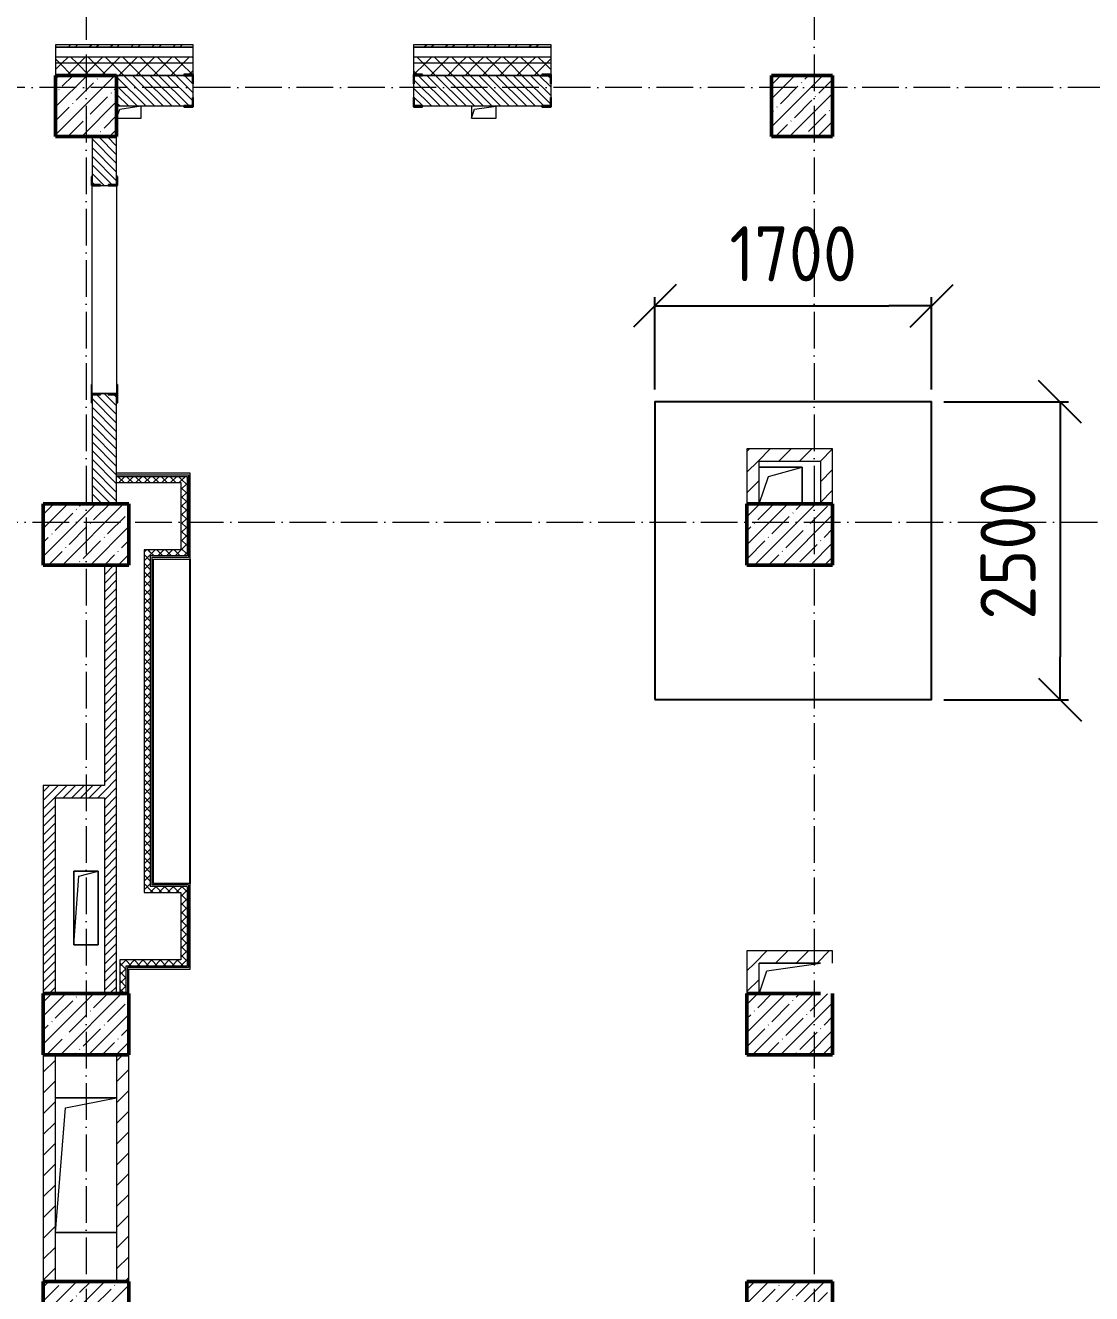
# Model space of a CAD drawing. Header units: millimetres. Extents: x -401725 to 250493, y 305116 to 802890.
# Drawn here: x 225083 to 233795, y 534747 to 545105 of the extents above; entities that cross this region are included whole.
import ezdxf

# ---------------------------------------------------------------- set-up
doc = ezdxf.new("R2010")
doc.units = ezdxf.units.MM
doc.linetypes.add('50_200_ШТРИХ_1Т_ш5_п1_п1_', pattern=[700, 500, -100, 0, -100])
for name, color, linetype, lineweight in [('A-FLOR-____-OTLN', 7, 'Continuous', 9), ('A-GENM-____-MCUT', 7, 'Continuous', 25), ('A-GENM-____-OTLN', 7, 'Continuous', 9), ('A-GENM-____-OTLN-1', 7, 'Continuous', 25), ('A-WALL-____-MCUT', 7, 'Continuous', 13), ('A-WALL-____-MCUT-1', 7, 'Continuous', 9), ('A-WALL-____-PATT-1', 7, 'Continuous', 9), ('A-WALL-FNSH-MCUT-1', 7, 'Continuous', 9), ('I-WALL-____-OTLN', 7, 'Continuous', 9), ('S-COLS-____-MCUT', 7, 'Continuous', 50), ('S-COLS-____-OTLN', 7, 'Continuous', 9), ('S-GRID-____-OTLN-1', 7, '50_200_ШТРИХ_1Т_ш5_п1_п1_', 9)]:
    doc.layers.add(name, color=color, linetype=linetype, lineweight=lineweight)
doc.layers.add('A-WALL-____-PATT-3', color=9, linetype='Continuous', lineweight=9, true_color=0x808080)
doc.styles.add('СПДС', font='isocpeur.ttf', dxfattribs={"width": 0.9})
doc.dimstyles.new('Размера А3', dxfattribs={"dimtxt": 200, "dimasz": 100, "dimexe": 70, "dimexo": 100, "dimgap": 20, "dimtad": 1, "dimdec": 0, "dimrnd": 10, "dimzin": 0, "dimdsep": 46, "dimtxsty": 'СПДС', "dimblk": 'ARROWHEAD_6', "dimcen": 1, "dimclrd": 256, "dimclre": 256, "dimclrt": 256, "dimazin": 0, "dimtfac": 1, "dimtdec": 0, "dimtmove": 2, "dimatfit": 3, "dimfxl": 1, "dimtolj": 1, "dimtzin": 0, "dimarcsym": 0})
pattern_1 = [(45, (142429.06, 459015.94), (-70.71068, 70.71068), []), (135, (142429.06, 459015.94), (-70.71068, -70.71068), [])]
pattern_2 = [(135, (142429.057, 459015.94), (-35.35534, -35.35534), [])]
pattern_3 = [(45, (142429.057, 459015.94), (-35.35534, 35.35534), [])]
pattern_4 = [(45, (142429.06, 459015.94), (-84.85281, 84.85281), [])]
pattern_5 = [(45, (142429.057, 459015.94), (-35.35534, 35.35534), []), (135, (142429.057, 459015.94), (-35.35534, -35.35534), [])]

# ---------------------------------------------------------------- blocks, each defined once
blk = doc.blocks.new('BSC_Колонна _Прямоугольная - 500х500-V40-АР1_План отверстий 3 этажа в осях 1-64_Ю-ЯЯ')
at = {"layer": 'S-COLS-____-OTLN'}
h = blk.add_hatch(dxfattribs=at)
h.set_pattern_fill('FP_48', color=256, style=0, pattern_type=2)
h.set_pattern_definition([(45, (-89000, -85431.04), (-114.04925, 114.04925), []), (45, (-88885.95, -85431.04), (-114.04925, 114.04925), [201.613, -40.323, 3.353, -36.97])])
h.paths.add_polyline_path([(-250, -250), (250, -250), (250, 250), (-250, 250)], flags=0)
at = {"layer": 'S-COLS-____-MCUT'}
for p, q in [((250, 250), (-250, 250)), ((-250, 250), (-250, -250)), ((250, -250), (250, 250)), ((-250, -250), (250, -250))]:
    blk.add_line(p, q, dxfattribs=at)
blk = doc.blocks.new('BSC_Колонна _Прямоугольная - 500х500-V41-АР1_План отверстий 3 этажа в осях 1-64_Ю-ЯЯ')
at = {"layer": 'S-COLS-____-OTLN'}
h = blk.add_hatch(dxfattribs=at)
h.set_pattern_fill('FP_49', color=256, style=0, pattern_type=2)
h.set_pattern_definition([(45, (-83150, -85431.04), (-114.04925, 114.04925), []), (45, (-83035.95, -85431.04), (-114.04925, 114.04925), [201.613, -40.323, 3.353, -36.97])])
h.paths.add_polyline_path([(-250, -250), (250, -250), (250, 250), (-250, 250)], flags=0)
at = {"layer": 'S-COLS-____-MCUT'}
for p, q in [((250, 250), (-250, 250)), ((-250, 250), (-250, -250)), ((250, -250), (250, 250)), ((-250, -250), (250, -250))]:
    blk.add_line(p, q, dxfattribs=at)
blk = doc.blocks.new('BSC_Колонна _Прямоугольная - 500х700-V135-АР1_План отверстий 3 этажа в осях 1-64_Ю-ЯЯ')
at = {"layer": 'S-COLS-____-OTLN'}
h = blk.add_hatch(dxfattribs=at)
h.set_pattern_fill('FP_140', color=256, style=0, pattern_type=2)
h.set_pattern_definition([(315, (-75581.04, 83150), (114.04925, 114.04925), []), (315, (-75581.04, 83035.95), (114.04925, 114.04925), [201.613, -40.323, 3.353, -36.97])])
h.paths.add_polyline_path([(-250, 350), (-250, -350), (250, -350), (250, 350)], flags=0)
at = {"layer": 'S-COLS-____-MCUT'}
for p, q in [((250, 350), (-250, 350)), ((-250, 350), (-250, -350)), ((250, -350), (250, 350)), ((-250, -350), (250, -350))]:
    blk.add_line(p, q, dxfattribs=at)
blk = doc.blocks.new('BSC_Колонна _Прямоугольная - 500х700-V136-АР1_План отверстий 3 этажа в осях 1-64_Ю-ЯЯ')
at = {"layer": 'S-COLS-____-OTLN'}
h = blk.add_hatch(dxfattribs=at)
h.set_pattern_fill('FP_141', color=256, style=0, pattern_type=2)
h.set_pattern_definition([(315, (-75581.04, 88900), (114.04925, 114.04925), []), (315, (-75581.04, 88785.95), (114.04925, 114.04925), [201.613, -40.323, 3.353, -36.97])])
h.paths.add_polyline_path([(-250, -350), (250, -350), (250, 350), (-250, 350)], flags=0)
at = {"layer": 'S-COLS-____-MCUT'}
for p, q in [((250, 350), (-250, 350)), ((-250, 350), (-250, -350)), ((250, -350), (250, 350)), ((-250, -350), (250, -350))]:
    blk.add_line(p, q, dxfattribs=at)
blk = doc.blocks.new('BSC_Колонна _Прямоугольная - 500х700-V138-АР1_План отверстий 3 этажа в осях 1-64_Ю-ЯЯ')
at = {"layer": 'S-COLS-____-OTLN'}
h = blk.add_hatch(dxfattribs=at)
h.set_pattern_fill('FP_143', color=256, style=0, pattern_type=2)
h.set_pattern_definition([(315, (-77931.04, 83150), (114.04925, 114.04925), []), (315, (-77931.04, 83035.95), (114.04925, 114.04925), [201.613, -40.323, 3.353, -36.97])])
h.paths.add_polyline_path([(-250, 350), (-250, -350), (250, -350), (250, 350)], flags=0)
at = {"layer": 'S-COLS-____-MCUT'}
for p, q in [((250, 350), (-250, 350)), ((-250, 350), (-250, -350)), ((250, -350), (250, 350)), ((-250, -350), (250, -350))]:
    blk.add_line(p, q, dxfattribs=at)
blk = doc.blocks.new('BSC_Колонна _Прямоугольная - 500х700-V139-АР1_План отверстий 3 этажа в осях 1-64_Ю-ЯЯ')
at = {"layer": 'S-COLS-____-OTLN'}
h = blk.add_hatch(dxfattribs=at)
h.set_pattern_fill('FP_144', color=256, style=0, pattern_type=2)
h.set_pattern_definition([(315, (-77931.04, 88900), (114.04925, 114.04925), []), (315, (-77931.04, 88785.95), (114.04925, 114.04925), [201.613, -40.323, 3.353, -36.97])])
h.paths.add_polyline_path([(-250, -250), (-250, -350), (250, -350), (250, 350), (-250, 350)], flags=0)
at = {"layer": 'S-COLS-____-MCUT'}
for p, q in [((250, 350), (-250, 350)), ((-250, 350), (-250, -350)), ((250, -250), (250, 350)), ((-250, -350), (250, -350))]:
    blk.add_line(p, q, dxfattribs=at)
blk = doc.blocks.new('BSC_Колонна _Прямоугольная - 500х700-V141-АР1_План отверстий 3 этажа в осях 1-64_Ю-ЯЯ')
at = {"layer": 'S-COLS-____-OTLN'}
h = blk.add_hatch(dxfattribs=at)
h.set_pattern_fill('FP_146', color=256, style=0, pattern_type=2)
h.set_pattern_definition([(315, (-81931.04, 83150), (114.04925, 114.04925), []), (315, (-81931.04, 83035.95), (114.04925, 114.04925), [201.613, -40.323, 3.353, -36.97])])
h.paths.add_polyline_path([(-250, 350), (-250, -350), (250, -350), (250, 350)], flags=0)
at = {"layer": 'S-COLS-____-MCUT'}
for p, q in [((250, 350), (-250, 350)), ((-250, 350), (-250, -350)), ((250, -350), (250, 350)), ((-250, -350), (250, -350))]:
    blk.add_line(p, q, dxfattribs=at)
blk = doc.blocks.new('BSC_Колонна _Прямоугольная - 500х700-V142-АР1_План отверстий 3 этажа в осях 1-64_Ю-ЯЯ')
at = {"layer": 'S-COLS-____-OTLN'}
h = blk.add_hatch(dxfattribs=at)
h.set_pattern_fill('FP_147', color=256, style=0, pattern_type=2)
h.set_pattern_definition([(315, (-81931.04, 88900), (114.04925, 114.04925), []), (315, (-81931.04, 88785.95), (114.04925, 114.04925), [201.613, -40.323, 3.353, -36.97])])
h.paths.add_polyline_path([(-250, -350), (250, -350), (250, 350), (-250, 350)], flags=0)
at = {"layer": 'S-COLS-____-MCUT'}
for p, q in [((250, 350), (-250, 350)), ((-250, 350), (-250, -350)), ((250, -350), (250, 350)), ((-250, -350), (250, -350))]:
    blk.add_line(p, q, dxfattribs=at)
blk = doc.blocks.new('Фахверк_СКБ_Уголок - 250_2700-27497298-АР1_План отверстий 3 этажа в осях 1-64_Ю-ЯЯ')
at = {"layer": 'A-GENM-____-MCUT'}
for p, q in [((200, 181), (125, 181)), ((125, 181), (125, 106)), ((125, 106), (131, 106)), ((131, 106), (131, 175)), ((131, 175), (200, 175)), ((200, 175), (200, 181)), ((131, -6), (125, -6)), ((125, -6), (125, -81)), ((125, -81), (200, -81)), ((131, -75), (131, -6)), ((200, -75), (131, -75)), ((200, -81), (200, -75))]:
    blk.add_line(p, q, dxfattribs=at)
blk = doc.blocks.new('154_Стойка_СКБ_Уголок - СМ-2480_200-28346303-АР1_План отверстий 3 этажа в осях 1-64_Ю-ЯЯ')
at = {"layer": 'A-GENM-____-MCUT'}
for p, q in [((125, 156), (125, 81)), ((200, 156), (125, 156)), ((131, 81), (131, 150)), ((131, 150), (200, 150)), ((200, 150), (200, 156)), ((125, 81), (131, 81)), ((131, 19), (125, 19)), ((125, 19), (125, -56)), ((131, -50), (131, 19)), ((125, -56), (200, -56)), ((200, -50), (131, -50)), ((200, -56), (200, -50))]:
    blk.add_line(p, q, dxfattribs=at)
blk = doc.blocks.new('Стойка_Влож_Полоса боковая - Полоса-V164-АР1_План отверстий 3 этажа в осях 1-64_Ю-ЯЯ')
at = {"layer": 'A-GENM-____-OTLN'}
for p, q in [((-5, 60), (0, 60)), ((-5, -60), (-5, 60)), ((0, 31), (0, -31)), ((0, -60), (-5, -60))]:
    blk.add_line(p, q, dxfattribs=at)
blk = doc.blocks.new('Стойка_Влож_Уголок_Опорный - Уголок-28213941-АР1_План отверстий 3 этажа в осях 1-64_Ю-ЯЯ')
at = {"layer": 'A-GENM-____-OTLN'}
for p, q in [((-212, -6), (-212, 0)), ((0, 0), (0, -6)), ((-212, -75), (-212, -6)), ((-212, -6), (-206, -6)), ((-212, -75), (-206, -75)), ((-6, -6), (0, -6)), ((-6, -75), (0, -75)), ((0, -6), (0, -75))]:
    blk.add_line(p, q, dxfattribs=at)
blk = doc.blocks.new('Фахверк_СКБ_Уголок - 200_3960-28268576-АР1_План отверстий 3 этажа в осях 1-64_Ю-ЯЯ')
at = {"layer": 'A-GENM-____-MCUT'}
for p, q in [((200, 156), (125, 156)), ((125, 156), (125, 81)), ((131, 81), (131, 150)), ((131, 150), (200, 150)), ((200, 150), (200, 156)), ((125, 81), (131, 81)), ((131, 19), (125, 19)), ((125, 19), (125, -56)), ((131, -50), (131, 19)), ((125, -56), (200, -56)), ((200, -50), (131, -50)), ((200, -56), (200, -50))]:
    blk.add_line(p, q, dxfattribs=at)
blk = doc.blocks.new('AR_Отверстие прямоугольное _в плите_ - AR_Отверстие прямоугольное _в плите_-30459273-АР1_План отверстий 3 этажа в осях 1-64_Ю-ЯЯ')
at = {"layer": 'A-GENM-____-OTLN'}
for p, q in [((100, 300), (-100, 300)), ((-100, 300), (-100, -300)), ((-100, -300), (-60, 260)), ((-60, 260), (100, 300)), ((100, -300), (100, 300)), ((-100, -300), (100, -300))]:
    blk.add_line(p, q, dxfattribs=at)
blk = doc.blocks.new('AR_Отверстие прямоугольное _в плите_ - AR_Отверстие прямоугольное _в плите_-V175-АР1_План отверстий 3 этажа в осях 1-64_Ю-ЯЯ')
at = {"layer": 'A-GENM-____-OTLN'}
for p, q in [((-100, -50), (-75, 25)), ((-75, 25), (100, 50)), ((100, -50), (100, 50)), ((-100, -50), (100, -50))]:
    blk.add_line(p, q, dxfattribs=at)
blk = doc.blocks.new('AR_Отверстие прямоугольное _в плите_ - AR_Отверстие прямоугольное _в плите_-V182-АР1_План отверстий 3 этажа в осях 1-64_Ю-ЯЯ')
at = {"layer": 'A-GENM-____-OTLN'}
for p, q in [((100, 50), (-100, 50)), ((-100, 50), (-100, -50)), ((-100, -50), (-75, 25)), ((-75, 25), (100, 50)), ((100, -50), (100, 50)), ((-100, -50), (100, -50))]:
    blk.add_line(p, q, dxfattribs=at)
blk = doc.blocks.new('AR_Отверстие прямоугольное _в плите_ - AR_Отверстие прямоугольное _в плите_-30552577-АР1_План отверстий 3 этажа в осях 1-64_Ю-ЯЯ')
at = {"layer": 'A-GENM-____-OTLN'}
for p, q in [((175, 150), (-175, 150)), ((-100, 75), (175, 150)), ((175, -150), (175, 150)), ((-175, -150), (-100, 75))]:
    blk.add_line(p, q, dxfattribs=at)
blk = doc.blocks.new('AR_Отверстие прямоугольное _в плите_ - AR_Отверстие прямоугольное _в плите_-V193-АР1_План отверстий 3 этажа в осях 1-64_Ю-ЯЯ')
at = {"layer": 'A-GENM-____-OTLN'}
for p, q in [((250, 125), (-250, 125)), ((-188, 63), (250, 125)), ((-250, -125), (-188, 63))]:
    blk.add_line(p, q, dxfattribs=at)
blk = doc.blocks.new('AR_Отверстие прямоугольное _в плите_ - AR_Отверстие прямоугольное _в плите_-30552711-АР1_План отверстий 3 этажа в осях 1-64_Ю-ЯЯ')
at = {"layer": 'A-GENM-____-OTLN'}
for p, q in [((250, 550), (-250, 550)), ((-167, 467), (250, 550)), ((-250, -550), (-167, 467)), ((-250, -550), (250, -550))]:
    blk.add_line(p, q, dxfattribs=at)
blk = doc.blocks.new('ARROWHEAD_6')
at = {"color": 0, "linetype": 'Continuous'}
for p, q in [((-0.5, -0.5), (0.5, 0.5)), ((0, 0), (-1, 0))]:
    blk.add_line(p, q, dxfattribs=at)
blk = doc.blocks.new('*D4731')
at = {"lineweight": -2, "transparency": 16777216}
for p, q in [((230227, 542131), (230227, 542885)), ((230577, 542815), (232138, 542815)), ((232488, 542131), (232488, 542885))]:
    blk.add_line(p, q, dxfattribs=at)
at = {"layer": 'Defpoints', "color": 0, "transparency": 16777216}
for p in [(232488, 542815), (230227, 542031), (232488, 542031)]:
    blk.add_point(p, dxfattribs=at)
at = {"lineweight": -2, "transparency": 16777216, "xscale": 350, "yscale": 350, "zscale": 350, "rotation": 180}
blk.add_blockref('ARROWHEAD_6', (230227, 542815), dxfattribs=at)
at = {"lineweight": -2, "transparency": 16777216, "xscale": 350, "yscale": 350, "zscale": 350}
blk.add_blockref('ARROWHEAD_6', (232488, 542815), dxfattribs=at)
at = {"transparency": 16777216, "insert": (231357, 543240), "char_height": 450, "attachment_point": 5, "style": 'СПДС'}
blk.add_mtext('\\A1;1700', dxfattribs=at)
blk = doc.blocks.new('*D4732')
at = {"lineweight": -2, "transparency": 16777216}
for p, q in [((232588, 542031), (233607, 542031)), ((233537, 541681), (233537, 539948)), ((232588, 539598), (233607, 539598))]:
    blk.add_line(p, q, dxfattribs=at)
at = {"layer": 'Defpoints', "color": 0, "transparency": 16777216}
for p in [(232488, 542031), (232488, 539598), (233537, 539598)]:
    blk.add_point(p, dxfattribs=at)
at = {"lineweight": -2, "transparency": 16777216, "xscale": 350, "yscale": 350, "zscale": 350}
for p, rotation in [((233537, 542031), 90), ((233537, 539598), 270)]:
    blk.add_blockref('ARROWHEAD_6', p, dxfattribs=dict(at, rotation=rotation))
at = {"transparency": 16777216, "insert": (233112, 540815), "char_height": 450, "attachment_point": 5, "rotation": 90, "style": 'СПДС'}
blk.add_mtext('\\A1;2500', dxfattribs=at)

msp = doc.modelspace()

# ---------------------------------------------------------------- hatches: boundary and pattern name
at = {"layer": 'A-WALL-____-PATT-1'}
h = msp.add_hatch(dxfattribs=at)
h.set_pattern_fill('FP_6', color=256, style=0, pattern_type=2)
h.set_pattern_definition([(45, (142429.06, 459015.94), (-85.53659, 85.53659), []), (45, (142486.08, 459015.94), (-85.53659, 85.53659), [])])
h.paths.add_polyline_path([(228254.0567, 544926.983), (229379.0567, 544926.983), (229379.0567, 544946.983), (228254.0567, 544946.983)], flags=0)
h.paths.add_polyline_path([(222834.6559, 544926.983), (223529.0567, 544926.983), (223529.0567, 544946.983), (222479.0567, 544946.983), (222479.0567, 544926.983)], flags=0)
h.paths.add_polyline_path([(225485.8523, 544926.983), (226454.0567, 544926.983), (226454.0567, 544946.983), (225329.0567, 544946.983), (225329.0567, 544926.983)], flags=0)
h.paths.add_polyline_path([(219479.0567, 544926.983), (220679.0567, 544926.983), (220679.0567, 544946.983), (219479.0567, 544946.983)], flags=0)
h.paths.add_polyline_path([(217164.0567, 544926.983), (217679.0567, 544926.983), (217679.0567, 544946.983), (217164.0567, 544946.983)], flags=0)
h = msp.add_hatch(dxfattribs=at)
h.set_pattern_fill('FP_4', color=256, style=0, pattern_type=2)
h.set_pattern_definition(pattern_1)
h.paths.add_polyline_path([(243909.0567, 544796.983), (243909.0567, 544846.983), (236929.0567, 544846.983), (236929.0567, 544796.983), (241393.0309, 544796.983)], flags=0)
h.paths.add_polyline_path([(235929.0567, 544796.983), (235929.0567, 544846.983), (234179.0567, 544846.983), (234179.0567, 544796.983), (234323.1737, 544796.983)], flags=0)
h.paths.add_polyline_path([(228254.0567, 544796.983), (229379.0567, 544796.983), (229379.0567, 544846.983), (228254.0567, 544846.983)], flags=0)
h.paths.add_polyline_path([(226454.0567, 544796.983), (226454.0567, 544846.983), (225329.0567, 544846.983), (225329.0567, 544796.983), (226369.5844, 544796.983)], flags=0)
h.paths.add_polyline_path([(222834.6559, 544796.983), (223529.0567, 544796.983), (223529.0567, 544846.983), (222479.0567, 544846.983), (222479.0567, 544796.983)], flags=0)
h.paths.add_polyline_path([(219479.0567, 544796.983), (220679.0567, 544796.983), (220679.0567, 544846.983), (219479.0567, 544846.983)], flags=0)
h.paths.add_polyline_path([(217679.0567, 544796.983), (217679.0567, 544846.983), (214129.0567, 544846.983), (214129.0567, 544796.983), (216648.5309, 544796.983)], flags=0)
h.paths.add_polyline_path([(212329.0567, 544796.983), (212329.0567, 544846.983), (211129.0567, 544846.983), (211129.0567, 544796.983)], flags=0)
h.paths.add_polyline_path([(206329.0567, 544796.983), (206329.0567, 544846.983), (205079.0567, 544846.983), (205079.0567, 544796.983), (206043.7451, 544796.983)], flags=0)
h.paths.add_polyline_path([(208129.0567, 544796.983), (209329.0567, 544796.983), (209329.0567, 544846.983), (208129.0567, 544846.983)], flags=0)
h.paths.add_polyline_path([(200279.0567, 544796.983), (200279.0567, 544846.983), (199079.0567, 544846.983), (199079.0567, 544796.983)], flags=0)
h.paths.add_polyline_path([(203279.0567, 544796.983), (203279.0567, 544846.983), (202079.0567, 544846.983), (202079.0567, 544796.983), (202508.8166, 544796.983)], flags=0)
h.paths.add_polyline_path([(197279.0567, 544796.983), (197279.0567, 544846.983), (196079.0567, 544846.983), (196079.0567, 544796.983)], flags=0)
h.paths.add_polyline_path([(194279.0567, 544796.983), (194279.0567, 544846.983), (192479.0567, 544846.983), (192479.0567, 544796.983)], flags=0)
h = msp.add_hatch(dxfattribs=at)
h.set_pattern_fill('FP_4', color=256, style=0, pattern_type=2)
h.set_pattern_definition(pattern_1)
h.paths.add_polyline_path([(243829.0567, 544696.983), (243909.0567, 544696.983), (243909.0567, 544796.983), (236929.0567, 544796.983), (236929.0567, 544696.983), (243779.0567, 544696.983)], flags=0)
h.paths.add_polyline_path([(235929.0567, 544696.983), (235929.0567, 544796.983), (234179.0567, 544796.983), (234179.0567, 544702.983), (234254.0567, 544702.983), (234254.0567, 544696.983), (235429.0567, 544696.983)], flags=0)
h.paths.add_polyline_path([(226379.0567, 544696.983), (226379.0567, 544702.983), (226454.0567, 544702.983), (226454.0567, 544796.983), (225329.0567, 544796.983), (225329.0567, 544696.983), (226369.5844, 544696.983)], flags=0)
h.paths.add_polyline_path([(229020.7809, 544696.983), (229304.0567, 544696.983), (229304.0567, 544702.983), (229379.0567, 544702.983), (229379.0567, 544796.983), (228254.0567, 544796.983), (228254.0567, 544702.983), (228329.0567, 544702.983), (228329.0567, 544696.983)], flags=0)
h.paths.add_polyline_path([(223454.0567, 544696.983), (223454.0567, 544702.983), (223529.0567, 544702.983), (223529.0567, 544796.983), (222479.0567, 544796.983), (222479.0567, 544702.983), (222554.0567, 544702.983), (222554.0567, 544696.983), (222834.6559, 544696.983)], flags=0)
h.paths.add_polyline_path([(220604.0567, 544696.983), (220604.0567, 544702.983), (220679.0567, 544702.983), (220679.0567, 544796.983), (219479.0567, 544796.983), (219479.0567, 544702.983), (219554.0567, 544702.983), (219554.0567, 544696.983), (220429.0567, 544696.983)], flags=0)
h.paths.add_polyline_path([(217679.0567, 544696.983), (217679.0567, 544796.983), (214129.0567, 544796.983), (214129.0567, 544702.983), (214204.0567, 544702.983), (214204.0567, 544696.983), (217179.0567, 544696.983)], flags=0)
h.paths.add_polyline_path([(211629.0567, 544696.983), (212254.0567, 544696.983), (212254.0567, 544702.983), (212329.0567, 544702.983), (212329.0567, 544796.983), (211129.0567, 544796.983), (211129.0567, 544696.983)], flags=0)
h.paths.add_polyline_path([(205679.0567, 544696.983), (206254.0567, 544696.983), (206254.0567, 544702.983), (206329.0567, 544702.983), (206329.0567, 544796.983), (205079.0567, 544796.983), (205079.0567, 544702.983), (205154.0567, 544702.983), (205154.0567, 544696.983), (205179.0567, 544696.983)], flags=0)
h.paths.add_polyline_path([(208204.0567, 544696.983), (209254.0567, 544696.983), (209254.0567, 544702.983), (209329.0567, 544702.983), (209329.0567, 544796.983), (208129.0567, 544796.983), (208129.0567, 544702.983), (208204.0567, 544702.983)], flags=0)
h.paths.add_polyline_path([(202508.8166, 544696.983), (203204.0567, 544696.983), (203204.0567, 544702.983), (203279.0567, 544702.983), (203279.0567, 544796.983), (202079.0567, 544796.983), (202079.0567, 544702.983), (202154.0567, 544702.983), (202154.0567, 544696.983)], flags=0)
h.paths.add_polyline_path([(200204.0567, 544696.983), (200204.0567, 544702.983), (200279.0567, 544702.983), (200279.0567, 544796.983), (199079.0567, 544796.983), (199079.0567, 544702.983), (199154.0567, 544702.983), (199154.0567, 544696.983), (199679.0567, 544696.983)], flags=0)
h.paths.add_polyline_path([(196154.0567, 544696.983), (197204.0567, 544696.983), (197204.0567, 544702.983), (197279.0567, 544702.983), (197279.0567, 544796.983), (196079.0567, 544796.983), (196079.0567, 544702.983), (196154.0567, 544702.983)], flags=0)
h.paths.add_polyline_path([(194204.0567, 544696.983), (194204.0567, 544702.983), (194279.0567, 544702.983), (194279.0567, 544796.983), (192479.0567, 544796.983), (192479.0567, 544696.983), (193429.0567, 544696.983)], flags=0)
h = msp.add_hatch(dxfattribs=at)
h.set_pattern_fill('FP_9', color=256, style=0, pattern_type=2)
h.set_pattern_definition(pattern_2)
h.paths.add_polyline_path([(229373.0567, 544446.983), (229373.0567, 544515.983), (229379.0567, 544515.983), (229379.0567, 544627.983), (229373.0567, 544627.983), (229373.0567, 544696.983), (228260.0567, 544696.983), (228260.0567, 544627.983), (228254.0567, 544627.983), (228254.0567, 544515.983), (228260.0567, 544515.983), (228260.0567, 544446.983), (229304.0567, 544446.983)], flags=0)
h.paths.add_polyline_path([(226448.0567, 544446.983), (226448.0567, 544515.983), (226454.0567, 544515.983), (226454.0567, 544627.983), (226448.0567, 544627.983), (226448.0567, 544696.983), (225829.0567, 544696.983), (225829.0567, 544446.983), (226379.0567, 544446.983)], flags=0)
h = msp.add_hatch(dxfattribs=at)
h.set_pattern_fill('FP_9', color=256, style=0, pattern_type=2)
h.set_pattern_definition(pattern_2)
h.paths.add_polyline_path([(225829.0567, 541196.983), (225829.0567, 542090.983), (225760.0567, 542090.983), (225760.0567, 542096.983), (225698.0567, 542096.983), (225698.0567, 542090.983), (225629.0567, 542090.983), (225629.0567, 541196.983)], flags=0)
h.paths.add_polyline_path([(225760.0567, 543796.983), (225760.0567, 543802.983), (225829.0567, 543802.983), (225829.0567, 544196.983), (225629.0567, 544196.983), (225629.0567, 543802.983), (225698.0567, 543802.983), (225698.0567, 543796.983)], flags=0)
h = msp.add_hatch(dxfattribs=at)
h.set_pattern_fill('FP_7', color=256, style=0, pattern_type=2)
h.set_pattern_definition(pattern_4)
h.paths.add_polyline_path([(231579.0567, 541546.983), (231579.0567, 541646.983), (230979.0567, 541646.983), (230979.0567, 541546.983), (231079.0567, 541546.983)], flags=0)
h = msp.add_hatch(dxfattribs=at)
h.set_pattern_fill('FP_7', color=256, style=0, pattern_type=2)
h.set_pattern_definition(pattern_4)
h.paths.add_polyline_path([(231679.0567, 541196.983), (231679.0567, 541646.983), (231579.0567, 541646.983), (231579.0567, 541196.983)], flags=0)
h = msp.add_hatch(dxfattribs=at)
h.set_pattern_fill('FP_7', color=256, style=0, pattern_type=2)
h.set_pattern_definition(pattern_4)
h.paths.add_polyline_path([(231079.0567, 541196.983), (231079.0567, 541546.983), (230979.0567, 541546.983), (230979.0567, 541196.983)], flags=0)
h = msp.add_hatch(dxfattribs=at)
h.set_pattern_fill('FP_8', color=256, style=0, pattern_type=2)
h.set_pattern_definition(pattern_3)
h.paths.add_polyline_path([(225829.0567, 537196.983), (225829.0567, 540696.983), (225729.0567, 540696.983), (225729.0567, 537196.983)], flags=0)
h = msp.add_hatch(dxfattribs=at)
h.set_pattern_fill('FP_8', color=256, style=0, pattern_type=2)
h.set_pattern_definition(pattern_3)
h.paths.add_polyline_path([(225729.0567, 538796.983), (225729.0567, 538896.983), (225229.0567, 538896.983), (225229.0567, 538796.983), (225485.8523, 538796.983)], flags=0)
h = msp.add_hatch(dxfattribs=at)
h.set_pattern_fill('FP_8', color=256, style=0, pattern_type=2)
h.set_pattern_definition(pattern_3)
h.paths.add_polyline_path([(225329.0567, 537196.983), (225329.0567, 538796.983), (225229.0567, 538796.983), (225229.0567, 537196.983)], flags=0)
h = msp.add_hatch(dxfattribs=at)
h.set_pattern_fill('FP_7', color=256, style=0, pattern_type=2)
h.set_pattern_definition(pattern_4)
h.paths.add_polyline_path([(230979.0567, 537446.9825), (231679.0567, 537446.9825), (231679.0567, 537546.9825), (230979.0567, 537546.9825)], flags=0)
h = msp.add_hatch(dxfattribs=at)
h.set_pattern_fill('FP_7', color=256, style=0, pattern_type=2)
h.set_pattern_definition(pattern_4)
h.paths.add_polyline_path([(231079.0567, 537196.9825), (231079.0567, 537446.9825), (230979.0567, 537446.9825), (230979.0567, 537196.9825)], flags=0)
h = msp.add_hatch(dxfattribs=at)
h.set_pattern_fill('FP_7', color=256, style=0, pattern_type=2)
h.set_pattern_definition(pattern_4)
h.paths.add_polyline_path([(225329.0567, 534846.983), (225329.0567, 536696.983), (225229.0567, 536696.983), (225229.0567, 534846.983)], flags=0)
h = msp.add_hatch(dxfattribs=at)
h.set_pattern_fill('FP_7', color=256, style=0, pattern_type=2)
h.set_pattern_definition(pattern_4)
h.paths.add_polyline_path([(225929.0567, 534846.983), (225929.0567, 536696.983), (225829.0567, 536696.983), (225829.0567, 534846.983)], flags=0)
at = {"layer": 'A-WALL-____-PATT-3'}
h = msp.add_hatch(dxfattribs=at)
h.set_pattern_fill('FP_10', color=256, style=0, pattern_type=2)
h.set_pattern_definition(pattern_5)
h.paths.add_polyline_path([(225829.0567, 541371.983), (226354.0567, 541371.983), (226354.0567, 541421.983), (225829.0567, 541421.983)], flags=0)
h = msp.add_hatch(dxfattribs=at)
h.set_pattern_fill('FP_10', color=256, style=0, pattern_type=2)
h.set_pattern_definition(pattern_5)
h.paths.add_polyline_path([(226354.0567, 534071.983), (226404.0567, 534071.983), (226404.0567, 534671.983), (226354.0567, 534671.983), (226354.0567, 534621.983)], flags=0)
h.paths.add_polyline_path([(226354.0567, 537421.983), (226404.0567, 537421.983), (226404.0567, 538071.983), (226354.0567, 538071.983), (226354.0567, 537471.983)], flags=0)
h.paths.add_polyline_path([(226354.0567, 540771.983), (226404.0567, 540771.983), (226404.0567, 541421.983), (226354.0567, 541421.983), (226354.0567, 540821.983)], flags=0)
h = msp.add_hatch(dxfattribs=at)
h.set_pattern_fill('FP_10', color=256, style=0, pattern_type=2)
h.set_pattern_definition(pattern_5)
h.paths.add_polyline_path([(226104.0567, 538021.983), (226104.0567, 540821.983), (226054.0567, 540821.983), (226054.0567, 538021.983)], flags=0)
h = msp.add_hatch(dxfattribs=at)
h.set_pattern_fill('FP_10', color=256, style=0, pattern_type=2)
h.set_pattern_definition(pattern_5)
h.paths.add_polyline_path([(226116.5567, 540771.983), (226354.0567, 540771.983), (226354.0567, 540821.983), (226104.0567, 540821.983), (226104.0567, 540771.983)], flags=0)
h = msp.add_hatch(dxfattribs=at)
h.set_pattern_fill('FP_10', color=256, style=0, pattern_type=2)
h.set_pattern_definition(pattern_5)
h.paths.add_polyline_path([(226129.0567, 538021.983), (226354.0567, 538021.983), (226354.0567, 538071.983), (226104.0567, 538071.983), (226104.0567, 538021.983), (226116.5567, 538021.983)], flags=0)
h = msp.add_hatch(dxfattribs=at)
h.set_pattern_fill('FP_10', color=256, style=0, pattern_type=2)
h.set_pattern_definition(pattern_5)
h.paths.add_polyline_path([(226354.0567, 537421.983), (226354.0567, 537471.983), (225854.0567, 537471.983), (225854.0567, 537421.983), (225904.0567, 537421.983)], flags=0)
h = msp.add_hatch(dxfattribs=at)
h.set_pattern_fill('FP_10', color=256, style=0, pattern_type=2)
h.set_pattern_definition(pattern_5)
h.paths.add_polyline_path([(225854.0567, 537196.983), (225904.0567, 537196.983), (225904.0567, 537421.983), (225854.0567, 537421.983), (225854.0567, 537227.7002)], flags=0)

# ---------------------------------------------------------------- linework, layer by layer
msp.add_lwpolyline([(230227.2566, 539598.4288), (232487.6662, 539598.4288), (232487.6662, 542031.3043), (230227.2566, 542031.3043)], close=True)
at = {"layer": 'A-FLOR-____-OTLN'}
for p, q in [((231079.0567, 541496.6355), (231429.0567, 541496.6355)), ((231429.0567, 541496.6355), (231429.0567, 541196.983)), ((226428.0567, 538096.983), (226428.0567, 540746.983)), ((225479.0567, 538196.6355), (225679.0567, 538196.6355)), ((225479.0567, 537596.6355), (225479.0567, 538196.6355)), ((225679.0567, 538196.6355), (225679.0567, 537596.6355)), ((225679.0567, 537596.6355), (225479.0567, 537596.6355)), ((231079.0567, 537446.6355), (231579.0567, 537446.6355)), ((225329.0567, 536346.983), (225829.0567, 536346.983)), ((225829.0567, 535246.983), (225329.0567, 535246.983))]:
    msp.add_line(p, q, dxfattribs=at)
at = {"layer": 'A-WALL-____-MCUT'}
for p, q in [((226454.0567, 544926.983), (225329.0567, 544926.983)), ((225329.0567, 544926.983), (225329.0567, 544696.983)), ((226454.0567, 544702.983), (226454.0567, 544926.983)), ((229379.0567, 544926.983), (228254.0567, 544926.983)), ((228254.0567, 544926.983), (228254.0567, 544702.983)), ((229379.0567, 544702.983), (229379.0567, 544926.983)), ((226454.0567, 544515.983), (226454.0567, 544627.983)), ((228254.0567, 544627.983), (228254.0567, 544515.983)), ((229379.0567, 544515.983), (229379.0567, 544627.983)), ((225829.0567, 544446.983), (226379.0567, 544446.983)), ((228329.0567, 544446.983), (229304.0567, 544446.983)), ((225629.0567, 544196.983), (225629.0567, 543871.983)), ((225829.0567, 543871.983), (225829.0567, 544196.983)), ((225698.0567, 543796.983), (225760.0567, 543796.983)), ((225629.0567, 542021.983), (225629.0567, 541196.983)), ((225829.0567, 541196.983), (225829.0567, 542021.983)), ((225829.0567, 541421.983), (226404.0567, 541421.983)), ((225829.0567, 541371.983), (226354.0567, 541371.983)), ((226354.0567, 541371.983), (226354.0567, 540821.983)), ((226404.0567, 541421.983), (226404.0567, 540771.983)), ((226054.0567, 540821.983), (226054.0567, 538021.983)), ((226354.0567, 540821.983), (226054.0567, 540821.983)), ((226104.0567, 540771.983), (226104.0567, 538071.983)), ((226404.0567, 540771.983), (226104.0567, 540771.983)), ((226054.0567, 538021.983), (226354.0567, 538021.983)), ((226404.0567, 538071.983), (226104.0567, 538071.983)), ((226354.0567, 538021.983), (226354.0567, 537471.983)), ((226404.0567, 538071.983), (226404.0567, 537421.983)), ((226354.0567, 537471.983), (225854.0567, 537471.983)), ((225854.0567, 537471.983), (225854.0567, 537196.983)), ((226404.0567, 537421.983), (225904.0567, 537421.983)), ((225904.0567, 537421.983), (225904.0567, 537196.983))]:
    msp.add_line(p, q, dxfattribs=at)
at = {"layer": 'A-WALL-____-MCUT-1'}
for p, q in [((226454.0567, 544846.983), (225329.0567, 544846.983)), ((226454.0567, 544796.983), (225329.0567, 544796.983)), ((229379.0567, 544846.983), (228254.0567, 544846.983)), ((229379.0567, 544796.983), (228254.0567, 544796.983)), ((225829.0567, 544696.983), (226379.0567, 544696.983)), ((226379.0567, 544696.983), (225829.0567, 544696.983)), ((228329.0567, 544696.983), (229304.0567, 544696.983)), ((229304.0567, 544696.983), (228329.0567, 544696.983)), ((225829.0567, 541434.483), (226416.5567, 541434.483)), ((226416.5567, 541434.483), (226416.5567, 540759.483)), ((226116.5567, 540759.483), (226116.5567, 538084.483)), ((226416.5567, 540759.483), (226116.5567, 540759.483)), ((226416.5567, 538084.483), (226116.5567, 538084.483)), ((226416.5567, 538084.483), (226416.5567, 537409.483)), ((226416.5567, 537409.483), (225916.5567, 537409.483)), ((225916.5567, 537409.483), (225916.5567, 537196.983))]:
    msp.add_line(p, q, dxfattribs=at)
at = {"layer": 'A-WALL-FNSH-MCUT-1'}
for p, q in [((226454.0567, 544946.983), (225329.0567, 544946.983)), ((225329.0567, 544946.983), (225329.0567, 544926.983)), ((225329.0567, 544926.983), (226454.0567, 544926.983)), ((226454.0567, 544926.983), (226454.0567, 544946.983)), ((229379.0567, 544946.983), (228254.0567, 544946.983)), ((228254.0567, 544946.983), (228254.0567, 544926.983)), ((228254.0567, 544926.983), (229379.0567, 544926.983)), ((229379.0567, 544926.983), (229379.0567, 544946.983)), ((231679.0567, 541646.983), (230979.0567, 541646.983)), ((230979.0567, 541646.983), (230979.0567, 541196.983)), ((231679.0567, 541196.983), (231679.0567, 541646.983)), ((231079.0567, 541546.983), (231579.0567, 541546.983)), ((231079.0567, 541196.983), (231079.0567, 541546.983)), ((231579.0567, 541546.983), (231579.0567, 541196.983)), ((226429.0567, 541446.983), (225829.0567, 541446.983)), ((226429.0567, 540746.983), (226429.0567, 541446.983)), ((226129.0567, 538096.983), (226129.0567, 540746.983)), ((226129.0567, 540746.983), (226429.0567, 540746.983)), ((225729.0567, 540696.983), (225729.0567, 538896.983)), ((225829.0567, 537196.983), (225829.0567, 540696.983)), ((225729.0567, 538896.983), (225229.0567, 538896.983)), ((225229.0567, 538896.983), (225229.0567, 537196.983)), ((225329.0567, 538796.983), (225729.0567, 538796.983)), ((225329.0567, 537196.983), (225329.0567, 538796.983)), ((225729.0567, 538796.983), (225729.0567, 537196.983)), ((226429.0567, 538096.983), (226129.0567, 538096.983)), ((226429.0567, 537396.983), (226429.0567, 538096.983)), ((231679.0567, 537546.9825), (230979.0567, 537546.9825)), ((230979.0567, 537546.9825), (230979.0567, 537196.9825)), ((231679.0567, 537446.9825), (231679.0567, 537546.9825)), ((225929.0567, 537396.983), (226429.0567, 537396.983)), ((225929.0567, 537196.983), (225929.0567, 537396.983)), ((231079.0567, 537446.9825), (231579.0567, 537446.9825)), ((231079.0567, 537196.9825), (231079.0567, 537446.9825)), ((225229.0567, 536696.983), (225229.0567, 534846.983)), ((225329.0567, 534846.983), (225329.0567, 536696.983)), ((225829.0567, 536696.983), (225829.0567, 534846.983)), ((225929.0567, 534846.983), (225929.0567, 536696.983))]:
    msp.add_line(p, q, dxfattribs=at)
at = {"layer": 'I-WALL-____-OTLN'}
for p, q in [((225629.0567, 542096.983), (225629.0567, 543796.983)), ((225829.0567, 543796.983), (225829.0567, 542096.983)), ((226429.0567, 540746.983), (226429.0567, 538096.983))]:
    msp.add_line(p, q, dxfattribs=at)
at = {"layer": 'S-GRID-____-OTLN-1', "color": 251, "ltscale": 0.6, "true_color": 0x636466}
for p, q in [((225579.0567, 549908.7924), (225579.0567, 498996.983)), ((231529.0567, 549908.7924), (231529.0567, 498996.983)), ((246503.4633, 544596.983), (137760.2865, 544596.983)), ((137760.2865, 541046.983), (246503.4633, 541046.983))]:
    msp.add_line(p, q, dxfattribs=at)

# ---------------------------------------------------------------- block references
at = {"layer": 'A-GENM-____-OTLN'}
for name, p in [('AR_Отверстие прямоугольное _в плите_ - AR_Отверстие прямоугольное _в плите_-V175-АР1_План отверстий 3 этажа в осях 1-64_Ю-ЯЯ', (225929.0567, 544396.983)), ('AR_Отверстие прямоугольное _в плите_ - AR_Отверстие прямоугольное _в плите_-V182-АР1_План отверстий 3 этажа в осях 1-64_Ю-ЯЯ', (228828.9962, 544396.6355)), ('AR_Отверстие прямоугольное _в плите_ - AR_Отверстие прямоугольное _в плите_-30552577-АР1_План отверстий 3 этажа в осях 1-64_Ю-ЯЯ', (231254.0567, 541346.6355)), ('AR_Отверстие прямоугольное _в плите_ - AR_Отверстие прямоугольное _в плите_-30459273-АР1_План отверстий 3 этажа в осях 1-64_Ю-ЯЯ', (225579.0567, 537896.6355)), ('AR_Отверстие прямоугольное _в плите_ - AR_Отверстие прямоугольное _в плите_-V193-АР1_План отверстий 3 этажа в осях 1-64_Ю-ЯЯ', (231329.0567, 537321.6355)), ('AR_Отверстие прямоугольное _в плите_ - AR_Отверстие прямоугольное _в плите_-30552711-АР1_План отверстий 3 этажа в осях 1-64_Ю-ЯЯ', (225579.0567, 535796.983))]:
    msp.add_blockref(name, p, dxfattribs=at)
for name, p, rotation in [('Стойка_Влож_Уголок_Опорный - Уголок-28213941-АР1_План отверстий 3 этажа в осях 1-64_Ю-ЯЯ', (225623.0567, 542096.983), 180), ('Стойка_Влож_Полоса боковая - Полоса-V164-АР1_План отверстий 3 этажа в осях 1-64_Ю-ЯЯ', (225729.0567, 542096.983), 269.9999999999999)]:
    msp.add_blockref(name, p, dxfattribs=dict(at, rotation=rotation))
at = {"layer": 'A-GENM-____-OTLN-1'}
for name, p, rotation in [('Фахверк_СКБ_Уголок - 250_2700-27497298-АР1_План отверстий 3 этажа в осях 1-64_Ю-ЯЯ', (226579.0567, 544621.983), 180), ('Фахверк_СКБ_Уголок - 250_2700-27497298-АР1_План отверстий 3 этажа в осях 1-64_Ю-ЯЯ', (229504.0567, 544621.983), 180), ('Фахверк_СКБ_Уголок - 200_3960-28268576-АР1_План отверстий 3 этажа в осях 1-64_Ю-ЯЯ', (225779.0567, 543671.983), 89.9999999999999), ('154_Стойка_СКБ_Уголок - СМ-2480_200-28346303-АР1_План отверстий 3 этажа в осях 1-64_Ю-ЯЯ', (225679.0567, 542221.983), 269.9999999999999)]:
    msp.add_blockref(name, p, dxfattribs=dict(at, rotation=rotation))
msp.add_blockref('Фахверк_СКБ_Уголок - 250_2700-27497298-АР1_План отверстий 3 этажа в осях 1-64_Ю-ЯЯ', (228129.0567, 544521.983), dxfattribs=at)
at = {"layer": 'S-COLS-____-OTLN'}
for name, p in [('BSC_Колонна _Прямоугольная - 500х500-V41-АР1_План отверстий 3 этажа в осях 1-64_Ю-ЯЯ', (225579.0567, 544446.983)), ('BSC_Колонна _Прямоугольная - 500х500-V40-АР1_План отверстий 3 этажа в осях 1-64_Ю-ЯЯ', (231429.0567, 544446.983))]:
    msp.add_blockref(name, p, dxfattribs=at)
at = {"layer": 'S-COLS-____-OTLN', "rotation": 89.9999999999999}
for name, p in [('BSC_Колонна _Прямоугольная - 500х700-V141-АР1_План отверстий 3 этажа в осях 1-64_Ю-ЯЯ', (225579.0567, 540946.983)), ('BSC_Колонна _Прямоугольная - 500х700-V142-АР1_План отверстий 3 этажа в осях 1-64_Ю-ЯЯ', (231329.0567, 540946.983)), ('BSC_Колонна _Прямоугольная - 500х700-V138-АР1_План отверстий 3 этажа в осях 1-64_Ю-ЯЯ', (225579.0567, 536946.983)), ('BSC_Колонна _Прямоугольная - 500х700-V139-АР1_План отверстий 3 этажа в осях 1-64_Ю-ЯЯ', (231329.0567, 536946.9825)), ('BSC_Колонна _Прямоугольная - 500х700-V135-АР1_План отверстий 3 этажа в осях 1-64_Ю-ЯЯ', (225579.0567, 534596.983)), ('BSC_Колонна _Прямоугольная - 500х700-V136-АР1_План отверстий 3 этажа в осях 1-64_Ю-ЯЯ', (231329.0567, 534596.983))]:
    msp.add_blockref(name, p, dxfattribs=at)

# ---------------------------------------------------------------- dimensions: what is measured, and where the dimension line sits
dim = msp.add_linear_dim(base=(232487.6662, 542814.9601), p1=(230227.2566, 542031.3043), p2=(232487.6662, 542031.3043), text='1700', dimstyle='Размера А3', override={"dimtxt": 450, "dimasz": 350, "dimgap": 200})
dim.commit()
dim.dimension.update_dxf_attribs({"geometry": '*D4731', "text_midpoint": (231357.4614, 543239.9601)})
dim = msp.add_linear_dim(base=(233536.6604, 539598.4288), p1=(232487.6662, 542031.3043), p2=(232487.6662, 539598.4288), angle=90, text='2500', dimstyle='Размера А3', override={"dimtxt": 450, "dimasz": 350, "dimgap": 200})
dim.commit()
dim.dimension.update_dxf_attribs({"geometry": '*D4732', "text_midpoint": (233111.6604, 540814.8666)})

doc.saveas('drawing.dxf')
